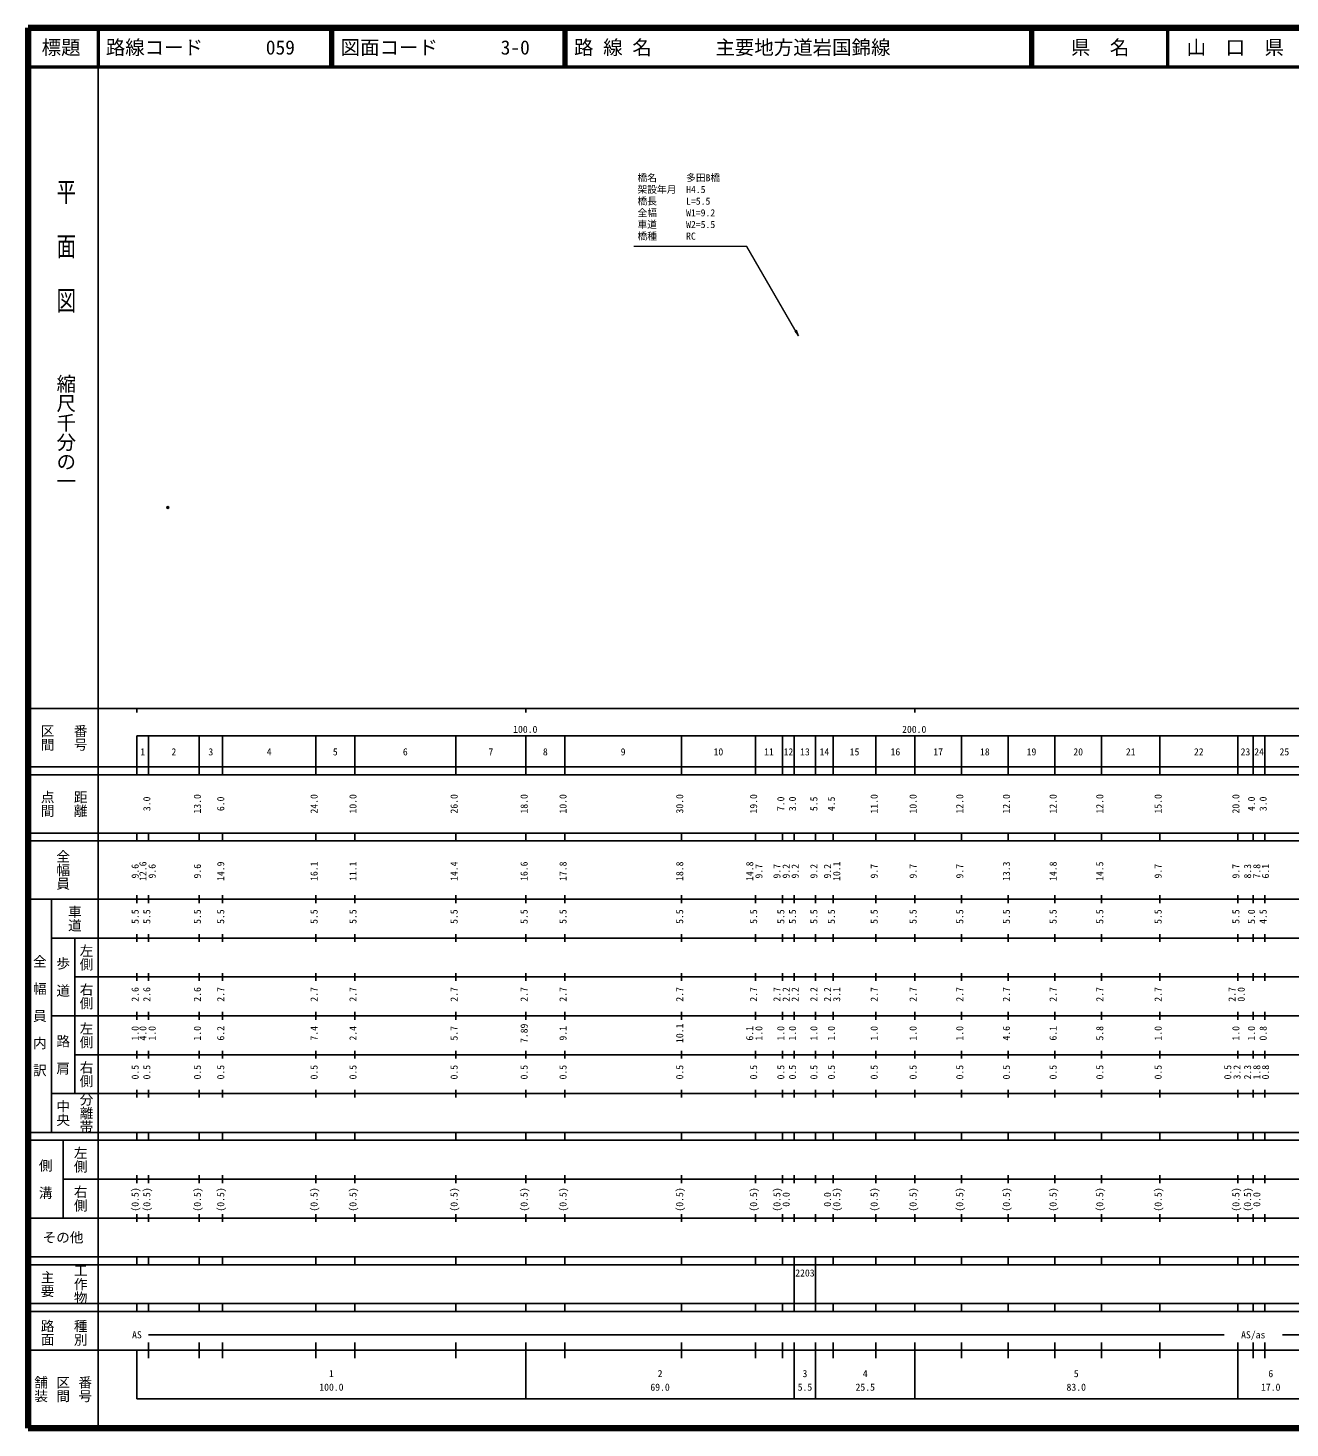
# Model space of a CAD drawing. Units: millimetres on the paper. Extents: x 40 to 680, y 20 to 380.
# Drawn here: x 40 to 364.5, y 20 to 380 of the extents above; entities that cross this region are included whole.
import ezdxf
from ezdxf.enums import TextEntityAlignment as Align

# ---------------------------------------------------------------- set-up
doc = ezdxf.new("R2010")
doc.units = ezdxf.units.MM
doc.header["$PDMODE"] = 32
doc.header["$PDSIZE"] = 0.5
doc.layers.add('M-OTRS', color=6, linetype='Continuous')
doc.layers.add('M-TTL-TXT', color=7, linetype='Continuous')
for name, color, linetype, lineweight in [('M-STR-HTXT', 7, 'Continuous', 13), ('M-TTL', 2, 'Continuous', 140), ('M-TTL-BAND', 7, 'Continuous', 25), ('M-TTL-LINE', 7, 'Continuous', 50)]:
    doc.layers.add(name, color=color, linetype=linetype, lineweight=lineweight)
doc.styles.add('@ＭＳ ゴシック', font='')
doc.styles.add('ＭＳ ゴシック', font='')
doc.styles.get('@ＭＳ ゴシック').set_extended_font_data('@MS Gothic')
doc.styles.get('ＭＳ ゴシック').set_extended_font_data('MS Gothic')

# ---------------------------------------------------------------- blocks, each defined once
blk = doc.blocks.new('open_arrow')
at = {"color": 0, "linetype": 'Continuous', "lineweight": -2}
blk.add_lwpolyline([(7.5, 1.25), (0, 0), (7.5, -1.25)], dxfattribs=at)

msp = doc.modelspace()

# ---------------------------------------------------------------- linework, layer by layer
at = {"layer": 'M-OTRS'}
msp.add_point((75.931, 256.704), dxfattribs=at)
at = {"layer": 'M-STR-HTXT'}
msp.add_lwpolyline([(238.091, 300.848), (224.816, 323.841), (195.75, 323.841)], dxfattribs=at)
at = {"layer": 'M-TTL'}
for p, q in [((40, 380), (40, 20)), ((680, 380), (40, 380)), ((40, 20), (680, 20))]:
    msp.add_line(p, q, dxfattribs=at)
at = {"layer": 'M-TTL-BAND'}
for p, q in [((58, 370), (58, 20)), ((40, 205), (579, 205)), ((68, 205), (68, 204)), ((168, 205), (168, 204)), ((268, 205), (268, 204)), ((68, 198), (579, 198)), ((68, 198), (68, 188)), ((71, 188), (71, 198)), ((84, 188), (84, 198)), ((90, 188), (90, 198)), ((114, 188), (114, 198)), ((124, 188), (124, 198)), ((150, 188), (150, 198)), ((168, 188), (168, 198)), ((178, 188), (178, 198)), ((208, 188), (208, 198)), ((227, 188), (227, 198)), ((234, 188), (234, 198)), ((237, 188), (237, 198)), ((242.5, 188), (242.5, 198)), ((247, 188), (247, 198)), ((258, 188), (258, 198)), ((268, 188), (268, 198)), ((280, 188), (280, 198)), ((292, 188), (292, 198)), ((304, 188), (304, 198)), ((316, 188), (316, 198)), ((331, 188), (331, 198)), ((351, 188), (351, 198)), ((355, 188), (355, 198)), ((358, 188), (358, 198)), ((40, 190), (579, 190)), ((40, 188), (579, 188)), ((40, 173), (579, 173)), ((68, 171), (68, 173)), ((71, 171), (71, 173)), ((84, 171), (84, 173)), ((90, 171), (90, 173)), ((114, 171), (114, 173)), ((124, 171), (124, 173)), ((150, 171), (150, 173)), ((168, 171), (168, 173)), ((178, 171), (178, 173)), ((208, 171), (208, 173)), ((227, 171), (227, 173)), ((234, 171), (234, 173)), ((237, 171), (237, 173)), ((242.5, 171), (242.5, 173)), ((247, 171), (247, 173)), ((258, 171), (258, 173)), ((268, 171), (268, 173)), ((280, 171), (280, 173)), ((292, 171), (292, 173)), ((304, 171), (304, 173)), ((316, 171), (316, 173)), ((331, 171), (331, 173)), ((351, 171), (351, 173)), ((355, 171), (355, 173)), ((358, 171), (358, 173)), ((40, 171), (579, 171)), ((40, 156), (579, 156)), ((46, 96), (46, 156)), ((68, 155), (68, 157)), ((71, 155), (71, 157)), ((84, 155), (84, 157)), ((90, 155), (90, 157)), ((114, 155), (114, 157)), ((124, 155), (124, 157)), ((150, 155), (150, 157)), ((168, 155), (168, 157)), ((178, 155), (178, 157)), ((208, 155), (208, 157)), ((227, 155), (227, 157)), ((234, 155), (234, 157)), ((237, 155), (237, 157)), ((242.5, 155), (242.5, 157)), ((247, 155), (247, 157)), ((258, 155), (258, 157)), ((268, 155), (268, 157)), ((280, 155), (280, 157)), ((292, 155), (292, 157)), ((304, 155), (304, 157)), ((316, 155), (316, 157)), ((331, 155), (331, 157)), ((351, 155), (351, 157)), ((355, 155), (355, 157)), ((358, 155), (358, 157)), ((46, 146), (579, 146)), ((52, 146), (52, 106)), ((68, 145), (68, 147)), ((71, 145), (71, 147)), ((84, 145), (84, 147)), ((90, 145), (90, 147)), ((114, 145), (114, 147)), ((124, 145), (124, 147)), ((150, 145), (150, 147)), ((168, 145), (168, 147)), ((178, 145), (178, 147)), ((208, 145), (208, 147)), ((227, 145), (227, 147)), ((234, 145), (234, 147)), ((237, 145), (237, 147)), ((242.5, 145), (242.5, 147)), ((247, 145), (247, 147)), ((258, 145), (258, 147)), ((268, 145), (268, 147)), ((280, 145), (280, 147)), ((292, 145), (292, 147)), ((304, 145), (304, 147)), ((316, 145), (316, 147)), ((331, 145), (331, 147)), ((351, 145), (351, 147)), ((355, 145), (355, 147)), ((358, 145), (358, 147)), ((68, 135), (68, 137)), ((71, 135), (71, 137)), ((84, 135), (84, 137)), ((90, 135), (90, 137)), ((114, 135), (114, 137)), ((124, 135), (124, 137)), ((150, 135), (150, 137)), ((168, 135), (168, 137)), ((178, 135), (178, 137)), ((208, 135), (208, 137)), ((227, 135), (227, 137)), ((234, 135), (234, 137)), ((237, 135), (237, 137)), ((242.5, 135), (242.5, 137)), ((247, 135), (247, 137)), ((258, 135), (258, 137)), ((268, 135), (268, 137)), ((280, 135), (280, 137)), ((292, 135), (292, 137)), ((304, 135), (304, 137)), ((316, 135), (316, 137)), ((331, 135), (331, 137)), ((351, 135), (351, 137)), ((355, 135), (355, 137)), ((358, 135), (358, 137)), ((52, 136), (579, 136)), ((46, 126), (579, 126)), ((68, 125), (68, 127)), ((71, 125), (71, 127)), ((84, 125), (84, 127)), ((90, 125), (90, 127)), ((114, 125), (114, 127)), ((124, 125), (124, 127)), ((150, 125), (150, 127)), ((168, 125), (168, 127)), ((178, 125), (178, 127)), ((208, 125), (208, 127)), ((227, 125), (227, 127)), ((234, 125), (234, 127)), ((237, 125), (237, 127)), ((242.5, 125), (242.5, 127)), ((247, 125), (247, 127)), ((258, 125), (258, 127)), ((268, 125), (268, 127)), ((280, 125), (280, 127)), ((292, 125), (292, 127)), ((304, 125), (304, 127)), ((316, 125), (316, 127)), ((331, 125), (331, 127)), ((351, 125), (351, 127)), ((355, 125), (355, 127)), ((358, 125), (358, 127)), ((52, 116), (579, 116)), ((68, 115), (68, 117)), ((71, 115), (71, 117)), ((84, 115), (84, 117)), ((90, 115), (90, 117)), ((114, 115), (114, 117)), ((124, 115), (124, 117)), ((150, 115), (150, 117)), ((168, 115), (168, 117)), ((178, 115), (178, 117)), ((208, 115), (208, 117)), ((227, 115), (227, 117)), ((234, 115), (234, 117)), ((237, 115), (237, 117)), ((242.5, 115), (242.5, 117)), ((247, 115), (247, 117)), ((258, 115), (258, 117)), ((268, 115), (268, 117)), ((280, 115), (280, 117)), ((292, 115), (292, 117)), ((304, 115), (304, 117)), ((316, 115), (316, 117)), ((331, 115), (331, 117)), ((351, 115), (351, 117)), ((355, 115), (355, 117)), ((358, 115), (358, 117)), ((46, 106), (579, 106)), ((68, 105), (68, 107)), ((71, 105), (71, 107)), ((84, 105), (84, 107)), ((90, 105), (90, 107)), ((114, 105), (114, 107)), ((124, 105), (124, 107)), ((150, 105), (150, 107)), ((168, 105), (168, 107)), ((178, 105), (178, 107)), ((208, 105), (208, 107)), ((227, 105), (227, 107)), ((234, 105), (234, 107)), ((237, 105), (237, 107)), ((242.5, 105), (242.5, 107)), ((247, 105), (247, 107)), ((258, 105), (258, 107)), ((268, 105), (268, 107)), ((280, 105), (280, 107)), ((292, 105), (292, 107)), ((304, 105), (304, 107)), ((316, 105), (316, 107)), ((331, 105), (331, 107)), ((351, 105), (351, 107)), ((355, 105), (355, 107)), ((358, 105), (358, 107)), ((40, 96), (579, 96)), ((40, 94), (579, 94)), ((49, 94), (49, 74)), ((68, 94), (68, 96)), ((71, 94), (71, 96)), ((84, 94), (84, 96)), ((90, 94), (90, 96)), ((114, 94), (114, 96)), ((124, 94), (124, 96)), ((150, 94), (150, 96)), ((168, 94), (168, 96)), ((178, 94), (178, 96)), ((208, 94), (208, 96)), ((227, 94), (227, 96)), ((234, 94), (234, 96)), ((237, 94), (237, 96)), ((242.5, 94), (242.5, 96)), ((247, 94), (247, 96)), ((258, 94), (258, 96)), ((268, 94), (268, 96)), ((280, 94), (280, 96)), ((292, 94), (292, 96)), ((304, 94), (304, 96)), ((316, 94), (316, 96)), ((331, 94), (331, 96)), ((351, 94), (351, 96)), ((355, 94), (355, 96)), ((358, 94), (358, 96)), ((49, 84), (579, 84)), ((68, 83), (68, 85)), ((71, 83), (71, 85)), ((84, 83), (84, 85)), ((90, 83), (90, 85)), ((114, 83), (114, 85)), ((124, 83), (124, 85)), ((150, 83), (150, 85)), ((168, 83), (168, 85)), ((178, 83), (178, 85)), ((208, 83), (208, 85)), ((227, 83), (227, 85)), ((234, 83), (234, 85)), ((237, 83), (237, 85)), ((242.5, 83), (242.5, 85)), ((247, 83), (247, 85)), ((258, 83), (258, 85)), ((268, 83), (268, 85)), ((280, 83), (280, 85)), ((292, 83), (292, 85)), ((304, 83), (304, 85)), ((316, 83), (316, 85)), ((331, 83), (331, 85)), ((351, 83), (351, 85)), ((355, 83), (355, 85)), ((358, 83), (358, 85)), ((40, 74), (579, 74)), ((68, 73), (68, 75)), ((71, 73), (71, 75)), ((84, 73), (84, 75)), ((90, 73), (90, 75)), ((114, 73), (114, 75)), ((124, 73), (124, 75)), ((150, 73), (150, 75)), ((168, 73), (168, 75)), ((178, 73), (178, 75)), ((208, 73), (208, 75)), ((227, 73), (227, 75)), ((234, 73), (234, 75)), ((237, 73), (237, 75)), ((242.5, 73), (242.5, 75)), ((247, 73), (247, 75)), ((258, 73), (258, 75)), ((268, 73), (268, 75)), ((280, 73), (280, 75)), ((292, 73), (292, 75)), ((304, 73), (304, 75)), ((316, 73), (316, 75)), ((331, 73), (331, 75)), ((351, 73), (351, 75)), ((355, 73), (355, 75)), ((358, 73), (358, 75)), ((40, 64), (579, 64)), ((40, 62), (579, 62)), ((68, 62), (68, 64)), ((71, 62), (71, 64)), ((84, 62), (84, 64)), ((90, 62), (90, 64)), ((114, 62), (114, 64)), ((124, 62), (124, 64)), ((150, 62), (150, 64)), ((168, 62), (168, 64)), ((178, 62), (178, 64)), ((208, 62), (208, 64)), ((227, 62), (227, 64)), ((234, 62), (234, 64)), ((237, 62), (237, 64)), ((237, 52), (237, 62)), ((242.5, 62), (242.5, 64)), ((242.5, 52), (242.5, 62)), ((247, 62), (247, 64)), ((258, 62), (258, 64)), ((268, 62), (268, 64)), ((280, 62), (280, 64)), ((292, 62), (292, 64)), ((304, 62), (304, 64)), ((316, 62), (316, 64)), ((331, 62), (331, 64)), ((351, 62), (351, 64)), ((355, 62), (355, 64)), ((358, 62), (358, 64)), ((40, 52), (579, 52)), ((68, 50), (68, 52)), ((71, 50), (71, 52)), ((84, 50), (84, 52)), ((90, 50), (90, 52)), ((114, 50), (114, 52)), ((124, 50), (124, 52)), ((150, 50), (150, 52)), ((168, 50), (168, 52)), ((178, 50), (178, 52)), ((208, 50), (208, 52)), ((227, 50), (227, 52)), ((234, 50), (234, 52)), ((237, 50), (237, 52)), ((242.5, 50), (242.5, 52)), ((247, 50), (247, 52)), ((258, 50), (258, 52)), ((268, 50), (268, 52)), ((280, 50), (280, 52)), ((292, 50), (292, 52)), ((304, 50), (304, 52)), ((316, 50), (316, 52)), ((331, 50), (331, 52)), ((351, 50), (351, 52)), ((355, 50), (355, 52)), ((358, 50), (358, 52)), ((40, 50), (579, 50)), ((71, 44), (347.5, 44)), ((362.5, 44), (519.5, 44)), ((40, 40), (579, 40)), ((68, 40), (68, 27.5)), ((71, 38), (71, 42)), ((84, 38), (84, 42)), ((90, 38), (90, 42)), ((114, 38), (114, 42)), ((124, 38), (124, 42)), ((150, 38), (150, 42)), ((168, 27.5), (168, 42)), ((178, 38), (178, 42)), ((208, 38), (208, 42)), ((227, 38), (227, 42)), ((234, 38), (234, 42)), ((237, 27.5), (237, 42)), ((242.5, 27.5), (242.5, 42)), ((247, 38), (247, 42)), ((258, 38), (258, 42)), ((268, 27.5), (268, 42)), ((280, 38), (280, 42)), ((292, 38), (292, 42)), ((304, 38), (304, 42)), ((316, 38), (316, 42)), ((331, 38), (331, 42)), ((351, 27.5), (351, 42)), ((355, 38), (355, 42)), ((358, 38), (358, 42)), ((68, 27.5), (579, 27.5))]:
    msp.add_line(p, q, dxfattribs=at)
at = {"layer": 'M-TTL-LINE'}
for p, q in [((58, 380), (58, 370)), ((117.75, 380), (117.75, 370)), ((118.25, 380), (118.25, 370)), ((177.75, 380), (177.75, 370)), ((178.25, 380), (178.25, 370)), ((297.75, 380), (297.75, 370)), ((298.25, 380), (298.25, 370)), ((333, 380), (333, 370)), ((40, 370), (680, 370))]:
    msp.add_line(p, q, dxfattribs=at)

# ---------------------------------------------------------------- block references
at = {"layer": 'M-STR-HTXT', "xscale": 0.2, "yscale": 0.2, "rotation": 120}
msp.add_blockref('open_arrow', (238.091, 300.848), dxfattribs=at)

# ---------------------------------------------------------------- texts
at = {"layer": 'M-STR-HTXT', "style": 'ＭＳ ゴシック'}
for s, p in [('橋名\u3000\u3000\u3000多田B橋', (196.696, 340.016)), ('架設年月\u3000H4.5', (196.696, 337.016)), ('橋長\u3000\u3000\u3000L=5.5', (196.696, 334.016)), ('全幅\u3000\u3000\u3000W1=9.2', (196.696, 331.016)), ('橋種\u3000\u3000\u3000RC', (196.696, 325.016)), ('車道\u3000\u3000\u3000W2=5.5', (196.696, 328.016))]:
    msp.add_text(s, height=1.833, dxfattribs=at).set_placement(p, align=Align.BOTTOM_LEFT)
at = {"layer": 'M-TTL-BAND', "style": '@ＭＳ ゴシック', "width": 1.4}
msp.add_text('平  面  図', height=3.666, rotation=270, dxfattribs=at).set_placement((49.777, 306.475), align=Align.MIDDLE_RIGHT)
at = {"layer": 'M-TTL-BAND', "style": '@ＭＳ ゴシック'}
msp.add_text('縮尺千分の一', height=3.666, rotation=270, dxfattribs=at).set_placement((49.777, 261.03), align=Align.MIDDLE_RIGHT)
for s, p in [('区間', (45, 197.5)), ('番号', (53.5, 197.5)), ('点間', (45, 180.5)), ('距離', (53.5, 180.5)), ('全幅員', (49, 163.5)), ('車道', (52, 151)), ('左側', (55, 141)), ('全\u3000幅\u3000員\u3000内\u3000訳', (43, 126)), ('歩\u3000道', (49, 136)), ('右側', (55, 131)), ('左側', (55, 121)), ('路\u3000肩', (49, 116)), ('右側', (55, 111)), ('分離帯', (55, 101)), ('中央', (49, 101)), ('左側', (53.5, 89)), ('側\u3000溝', (44.5, 84)), ('右側', (53.5, 79)), ('工作物', (53.5, 57)), ('主要', (45, 57)), ('路面', (45, 44.5)), ('種別', (53.5, 44.5)), ('舗装', (43.333, 30)), ('区間', (49, 30)), ('番号', (54.667, 30))]:
    msp.add_text(s, height=2.566, rotation=270, dxfattribs=at).set_placement(p, align=Align.MIDDLE_CENTER)
at = {"layer": 'M-TTL-BAND', "style": 'ＭＳ ゴシック'}
for s, p in [('100.0', (167.844, 198.195)), ('200.0', (267.844, 198.195)), ('1', (69.5, 192.405)), ('2', (77.5, 192.405)), ('3', (87, 192.405)), ('4', (102, 192.405)), ('5', (119, 192.405)), ('6', (137, 192.405)), ('7', (159, 192.405)), ('8', (173, 192.405)), ('9', (193, 192.405)), ('10', (217.5, 192.405)), ('11', (230.5, 192.405)), ('12', (235.5, 192.405)), ('13', (239.75, 192.405)), ('14', (244.75, 192.405)), ('15', (252.5, 192.405)), ('16', (263, 192.405)), ('17', (274, 192.405)), ('18', (286, 192.405)), ('19', (298, 192.405)), ('20', (310, 192.405)), ('21', (323.5, 192.405)), ('22', (341, 192.405)), ('23', (353, 192.405)), ('24', (356.5, 192.405)), ('25', (363, 192.405)), ('AS', (68, 42.5)), ('AS/as', (355, 42.5)), ('1', (118, 32.523)), ('2', (202.5, 32.523)), ('3', (239.75, 32.523)), ('4', (255.25, 32.523)), ('5', (309.5, 32.523)), ('6', (359.5, 32.523)), ('100.0', (118, 29.033)), ('69.0', (202.5, 29.033)), ('5.5', (239.75, 29.033)), ('25.5', (255.25, 29.033)), ('83.0', (309.5, 29.033)), ('17.0', (359.5, 29.033))]:
    msp.add_text(s, height=1.833, dxfattribs=at).set_placement(p, align=Align.BOTTOM_CENTER)
for s, p in [('3.0', (72, 180.5)), ('13.0', (85, 180.5)), ('6.0', (91, 180.5)), ('24.0', (115, 180.5)), ('10.0', (125, 180.5)), ('26.0', (151, 180.5)), ('18.0', (169, 180.5)), ('10.0', (179, 180.5)), ('30.0', (209, 180.5)), ('19.0', (228, 180.5)), ('7.0', (235, 180.5)), ('3.0', (238, 180.5)), ('5.5', (243.5, 180.5)), ('4.5', (248, 180.5)), ('11.0', (259, 180.5)), ('10.0', (269, 180.5)), ('12.0', (281, 180.5)), ('12.0', (293, 180.5)), ('12.0', (305, 180.5)), ('12.0', (317, 180.5)), ('15.0', (332, 180.5)), ('20.0', (352, 180.5)), ('4.0', (356, 180.5)), ('3.0', (359, 180.5)), ('9.6', (69, 163.174)), ('12.6', (71, 163.174)), ('9.6', (73.37, 163.174)), ('9.6', (85, 163.174)), ('14.9', (91, 163.174)), ('16.1', (115, 163.174)), ('11.1', (125, 163.174)), ('14.4', (151, 163.174)), ('16.6', (169, 163.174)), ('17.8', (179, 163.174)), ('18.8', (209, 163.174)), ('14.8', (227, 163.174)), ('9.7', (229.37, 163.174)), ('9.7', (234, 163.174)), ('9.2', (236.37, 163.174)), ('9.2', (238.683, 163.174)), ('9.2', (243.5, 163.174)), ('9.2', (247, 163.174)), ('10.1', (249.37, 163.174)), ('9.7', (259, 163.174)), ('9.7', (269, 163.174)), ('9.7', (281, 163.174)), ('13.3', (293, 163.174)), ('14.8', (305, 163.174)), ('14.5', (317, 163.174)), ('9.7', (332, 163.174)), ('9.7', (352, 163.174)), ('8.3', (355, 163.174)), ('7.8', (357.37, 163.174)), ('6.1', (359.617, 163.174)), ('5.5', (69, 151.5)), ('5.5', (72, 151.5)), ('5.5', (85, 151.5)), ('5.5', (91, 151.5)), ('5.5', (115, 151.5)), ('5.5', (125, 151.5)), ('5.5', (151, 151.5)), ('5.5', (169, 151.5)), ('5.5', (179, 151.5)), ('5.5', (209, 151.5)), ('5.5', (228, 151.5)), ('5.5', (235, 151.5)), ('5.5', (238, 151.5)), ('5.5', (243.5, 151.5)), ('5.5', (248, 151.5)), ('5.5', (259, 151.5)), ('5.5', (269, 151.5)), ('5.5', (281, 151.5)), ('5.5', (293, 151.5)), ('5.5', (305, 151.5)), ('5.5', (317, 151.5)), ('5.5', (332, 151.5)), ('5.5', (352, 151.5)), ('5.0', (356, 151.5)), ('4.5', (359, 151.5)), ('2.6', (69, 131.5)), ('2.6', (72, 131.5)), ('2.6', (85, 131.5)), ('2.7', (91, 131.5)), ('2.7', (115, 131.5)), ('2.7', (125, 131.5)), ('2.7', (151, 131.5)), ('2.7', (169, 131.5)), ('2.7', (179, 131.5)), ('2.7', (209, 131.5)), ('2.7', (228, 131.5)), ('2.7', (234, 131.5)), ('2.2', (236.37, 131.5)), ('2.2', (238.683, 131.5)), ('2.2', (243.5, 131.5)), ('2.2', (247, 131.5)), ('3.1', (249.37, 131.5)), ('2.7', (259, 131.5)), ('2.7', (269, 131.5)), ('2.7', (281, 131.5)), ('2.7', (293, 131.5)), ('2.7', (305, 131.5)), ('2.7', (317, 131.5)), ('2.7', (332, 131.5)), ('2.7', (351, 131.5)), ('0.0', (353.37, 131.5)), ('1.0', (69, 121.5)), ('4.0', (71, 121.5)), ('1.0', (73.37, 121.5)), ('1.0', (85, 121.5)), ('6.2', (91, 121.5)), ('7.4', (115, 121.5)), ('2.4', (125, 121.5)), ('5.7', (151, 121.5)), ('7.89', (169, 121.5)), ('9.1', (179, 121.5)), ('10.1', (209, 121.5)), ('6.1', (227, 121.5)), ('1.0', (229.37, 121.5)), ('1.0', (235, 121.5)), ('1.0', (238, 121.5)), ('1.0', (243.5, 121.5)), ('1.0', (248, 121.5)), ('1.0', (259, 121.5)), ('1.0', (269, 121.5)), ('1.0', (281, 121.5)), ('4.6', (293, 121.5)), ('6.1', (305, 121.5)), ('5.8', (317, 121.5)), ('1.0', (332, 121.5)), ('1.0', (352, 121.5)), ('1.0', (356, 121.5)), ('0.8', (359, 121.5)), ('0.5', (69, 111.5)), ('0.5', (72, 111.5)), ('0.5', (85, 111.5)), ('0.5', (91, 111.5)), ('0.5', (115, 111.5)), ('0.5', (125, 111.5)), ('0.5', (151, 111.5)), ('0.5', (169, 111.5)), ('0.5', (179, 111.5)), ('0.5', (209, 111.5)), ('0.5', (228, 111.5)), ('0.5', (235, 111.5)), ('0.5', (238, 111.5)), ('0.5', (243.5, 111.5)), ('0.5', (248, 111.5)), ('0.5', (259, 111.5)), ('0.5', (269, 111.5)), ('0.5', (281, 111.5)), ('0.5', (293, 111.5)), ('0.5', (305, 111.5)), ('0.5', (317, 111.5)), ('0.5', (332, 111.5)), ('0.5', (349.906, 111.5)), ('3.2', (352.276, 111.5)), ('2.3', (355, 111.5)), ('1.8', (357.37, 111.5)), ('0.8', (359.617, 111.5)), ('(0.5)', (69, 78.764)), ('(0.5)', (72, 78.764)), ('(0.5)', (85, 78.764)), ('(0.5)', (91, 78.764)), ('(0.5)', (115, 78.764)), ('(0.5)', (125, 78.764)), ('(0.5)', (151, 78.764)), ('(0.5)', (169, 78.764)), ('(0.5)', (179, 78.764)), ('(0.5)', (209, 78.764)), ('(0.5)', (228, 78.764)), ('(0.5)', (234, 78.764)), ('0.0', (236.37, 78.764)), ('0.0', (247, 78.764)), ('(0.5)', (249.37, 78.764)), ('(0.5)', (259, 78.764)), ('(0.5)', (269, 78.764)), ('(0.5)', (281, 78.764)), ('(0.5)', (293, 78.764)), ('(0.5)', (305, 78.764)), ('(0.5)', (317, 78.764)), ('(0.5)', (332, 78.764)), ('(0.5)', (352, 78.764)), ('(0.5)', (355, 78.764)), ('0.0', (357.37, 78.764))]:
    msp.add_text(s, height=1.833, rotation=90, dxfattribs=at).set_placement(p, align=Align.BOTTOM_CENTER)
msp.add_text('その他', height=2.566, dxfattribs=at).set_placement((49, 69), align=Align.MIDDLE_CENTER)
msp.add_text('2203', height=1.833, dxfattribs=at).set_placement((237.25, 58.405), align=Align.BOTTOM_LEFT)
at = {"layer": 'M-TTL-TXT', "style": 'ＭＳ ゴシック'}
for s, p in [('標題', (48.5, 375)), ('県\u3000名', (315.625, 375)), ('山\u3000口\u3000県', (350.375, 375))]:
    msp.add_text(s, height=3.666, dxfattribs=at).set_placement(p, align=Align.MIDDLE_CENTER)
for s, p in [('路線コード', (60, 375)), ('059', (101.142, 375)), ('図面コード', (120.38, 375)), ('3-0', (161.521, 375)), ('路 線 名', (180.38, 375)), ('主要地方道岩国錦線', (216.734, 375))]:
    msp.add_text(s, height=3.666, dxfattribs=at).set_placement(p, align=Align.MIDDLE_LEFT)

doc.saveas('drawing.dxf')
